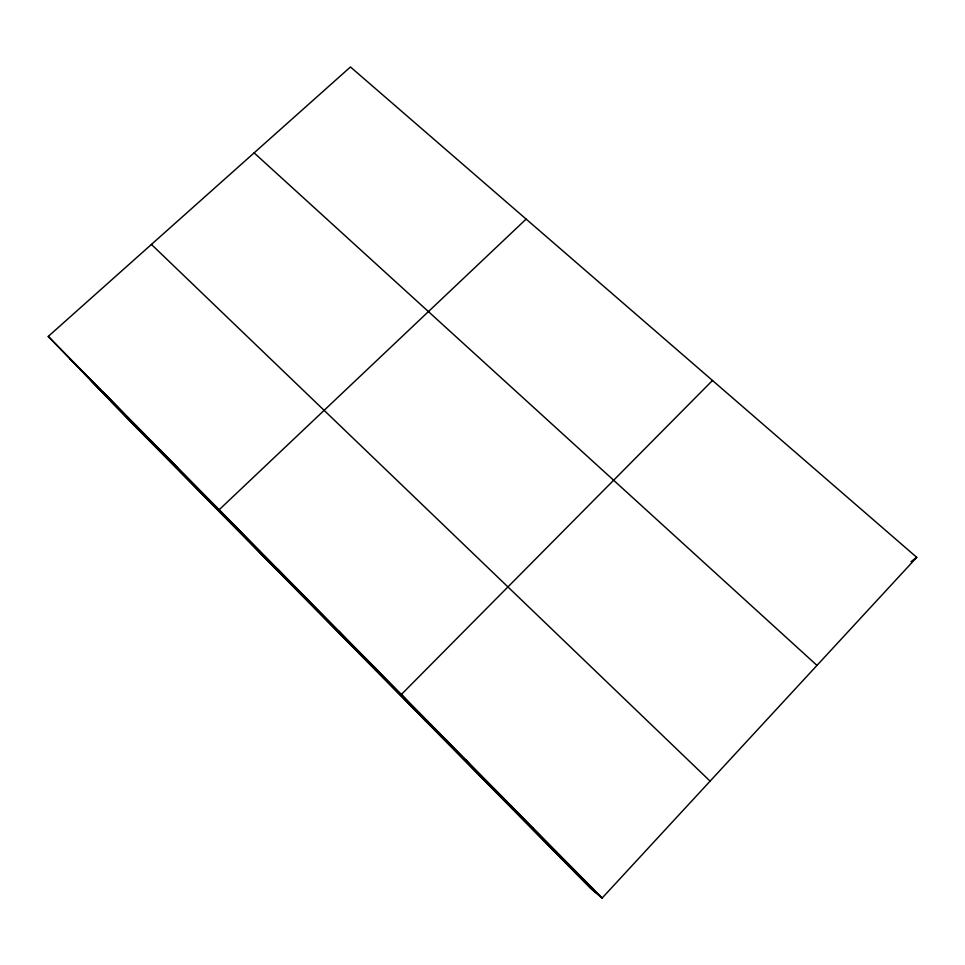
<?xml version="1.0" encoding="UTF-8"?>
<svg xmlns="http://www.w3.org/2000/svg" width="965" height="965" viewBox="0 0 965 965"><rect width="100%" height="100%" fill="white"/><g stroke="black" fill="none" stroke-linecap="round" stroke-linejoin="round"><path stroke-width="1.45" d="M602.148 898.029L916.75 557.36L350.464 66.971L48.25 336.423L128.852 419.968L590.23 887.993L602.148 898.029L48.25 336.423M712.496 380.475L401.38 694.462L425.661 721.048M526.13 219.091L219.176 509.725L273.698 566.901M911.032 561.678L916.75 557.36M254.121 152.88L816.969 665.404M151.421 244.434L710.095 781.143M70.071 359.04L598.867 895.255M91.253 380.994L595.719 892.613M111.156 401.621L592.799 890.152M103.472 392.405L123.11 412.827M160.419 450.148L177.741 468.218M278.004 569.374L290.296 582.353M338.715 630.929L348.269 641.146M466.107 760.094L469.653 764.244M532.994 827.91L533.235 828.706"/></g></svg>
